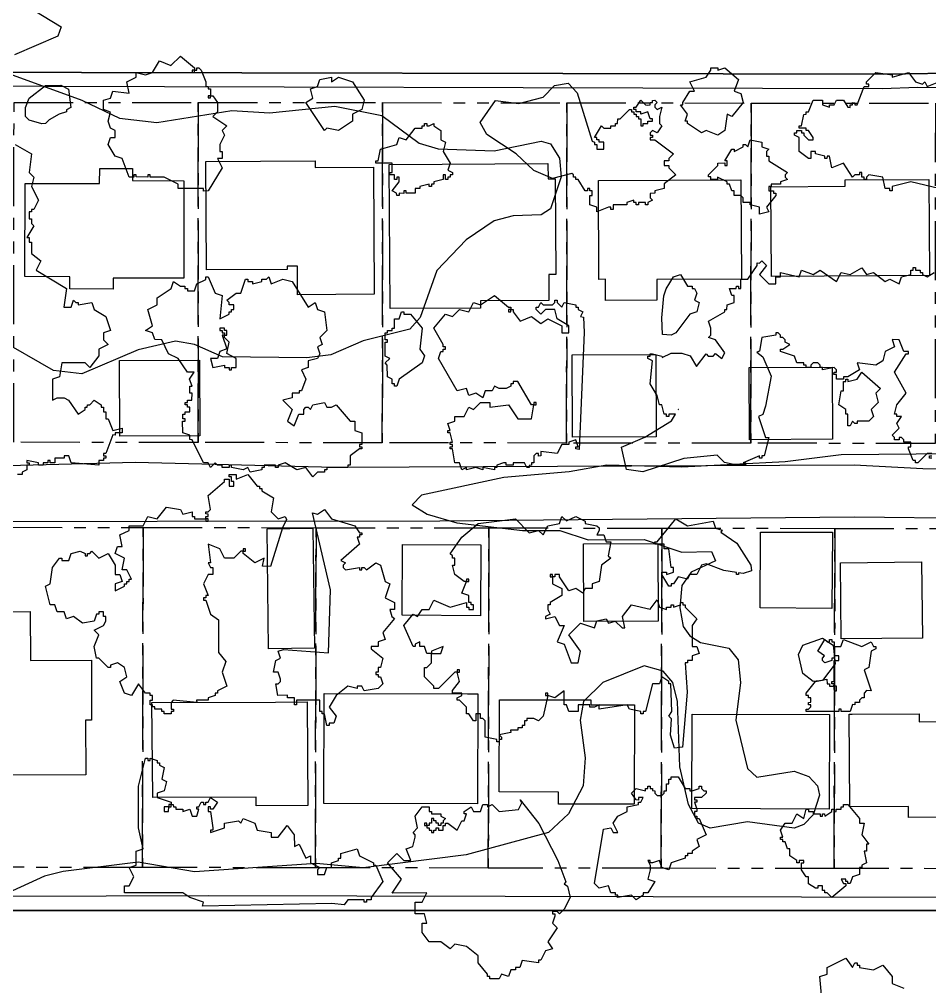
# Model space of a CAD drawing. Header units: metres. Extents: x -550 to 550, y -500 to 950.
# Drawn here: x 211.6 to 309.4, y 536.9 to 641 of the extents above; entities that cross this region are included whole.
import ezdxf

# ---------------------------------------------------------------- set-up
doc = ezdxf.new("R2010")
doc.units = ezdxf.units.M
doc.header["$LTSCALE"] = 2
doc.linetypes.add('PHANTOM', pattern=[6.35, 3.175, -0.635, 0.635, -0.635, 0.635, -0.635])
for name, color, linetype in [('SITE-BLDG-EXIST', 7, 'CONTINUOUS'), ('SITE-PROPERTY', 7, 'PHANTOM'), ('SITE-ROAD-CURB', 7, 'CONTINUOUS'), ('SITE-ROAD-GRAVEL', 32, 'CONTINUOUS'), ('SITE-ROAD-PAVED', 7, 'CONTINUOUS'), ('SITE-TREE-CANOPY', 94, 'CONTINUOUS'), ('TOPO-CONTOUR-MINOR', 9, 'CONTINUOUS')]:
    doc.layers.add(name, color=color, linetype=linetype)

msp = doc.modelspace()

# ---------------------------------------------------------------- linework, layer by layer
at = {"layer": 'SITE-BLDG-EXIST'}
for points in [[(249.74, 611.4), (241.49, 611.35), (241.48, 614.43), (240.36, 614.42), (240.36, 614.08), (231.71, 614.03), (231.64, 625.69), (243.39, 625.75), (243.39, 625.04), (249.66, 625.07)], [(268.4, 625.46), (268.41, 623.8), (269.18, 623.8), (269.24, 613.52), (268.49, 613.53), (268.51, 610.72), (261.15, 610.69), (261.15, 609.92), (251.43, 609.88), (251.35, 625.37)], [(220.22, 623.31), (220.23, 624.93), (223.74, 624.93), (223.74, 623.62), (229.28, 623.61), (229.26, 613.12), (221.66, 613.13), (221.66, 611.96), (217.02, 611.97), (217.02, 613.29), (212.17, 613.31), (212.2, 623.33)], [(273.88, 613), (273.83, 623.63), (289.14, 623.71), (289.19, 613.04), (280.11, 613), (280.12, 610.75), (274.59, 610.73), (274.58, 613.01)], [(292.42, 613.33), (292.37, 622.97), (300.36, 623.02), (300.36, 623.7), (309.34, 623.74), (309.4, 613.42)], [(271, 604.88), (279.98, 604.91), (280.02, 596.07), (271.03, 596.04)], [(222.39, 596.14), (222.35, 604.28), (230.96, 604.33), (231, 596.19)], [(290.02, 603.52), (298.95, 603.56), (298.98, 595.8), (290.06, 595.76)], [(238.22, 586.18), (243.14, 586.24), (243.3, 573.35), (238.38, 573.28)], [(291.22, 577.66), (291.26, 585.83), (298.97, 585.8), (298.92, 577.62)], [(252.74, 576.87), (252.78, 584.48), (261.19, 584.44), (261.16, 576.83)], [(272.21, 584.55), (280.21, 584.59), (280.25, 576.25), (272.25, 576.21)], [(299.84, 582.53), (308.54, 582.63), (308.64, 574.42), (299.93, 574.33)], [(205, 565.89), (204.7, 565.89), (204.65, 577.25), (212.77, 577.29), (212.8, 572), (219.34, 572.04), (219.36, 565.59), (218.72, 565.58), (218.75, 559.73), (205.03, 559.67)], [(259.76, 568.43), (260.86, 568.43), (260.82, 556.58), (244.33, 556.62), (244.37, 568.48)], [(239.13, 567.54), (242.53, 567.56), (242.59, 556.4), (237.05, 556.38), (237.05, 557.33), (225.94, 557.27), (225.82, 567.48)], [(263.2, 567.79), (273.03, 567.77), (273.03, 567.25), (277.69, 567.23), (277.66, 556.55), (269.53, 556.57), (269.53, 557.86), (263.16, 557.88)], [(283.87, 556.09), (283.9, 566.23), (298.65, 566.19), (298.62, 556.04)], [(301.11, 566.25), (308.3, 566.29), (308.31, 565.43), (315.14, 565.47), (315.19, 555.19), (307.16, 555.14), (307.15, 556.31), (300.83, 556.28), (300.78, 566.25)]]:
    msp.add_lwpolyline(points, close=True, dxfattribs=at)
at = {"layer": 'SITE-PROPERTY'}
for points in [[(230.8, 595.45), (210.99, 595.48), (211.02, 632.04), (230.82, 632.03)], [(250.6, 595.43), (230.8, 595.45), (230.82, 632.03), (250.63, 632.01)], [(270.41, 595.4), (250.6, 595.43), (250.63, 632.01), (270.43, 632)], [(290.21, 595.38), (270.41, 595.4), (270.43, 632), (290.24, 631.97)], [(310.01, 595.35), (290.21, 595.38), (290.24, 631.97), (310.04, 631.96)], [(224.82, 549.74), (206.58, 549.78), (201.41, 554.31), (197.15, 586.35), (224.9, 586.32)], [(243.41, 549.72), (224.82, 549.74), (224.9, 586.32), (243.48, 586.29)], [(261.99, 549.69), (243.41, 549.72), (243.48, 586.29), (262.06, 586.27)], [(280.57, 549.66), (261.99, 549.69), (262.06, 586.27), (280.65, 586.25)], [(299.16, 549.64), (280.57, 549.66), (280.65, 586.25), (299.24, 586.22)], [(317.74, 549.61), (299.16, 549.64), (299.24, 586.22), (317.82, 586.2)]]:
    msp.add_lwpolyline(points, close=True, dxfattribs=at)
at = {"layer": 'SITE-ROAD-CURB'}
for points in [[(321.6, 545.14), (209.88, 545.14), (206.44, 545.44), (204.78, 546.05), (203.36, 546.77), (202.13, 547.62), (200.91, 548.74), (199.83, 550.25), (199.1, 552.21), (197.86, 560.54), (189.63, 623.94), (189.56, 626.47), (190, 628.28), (190.54, 629.71), (191.54, 631.18), (192.82, 632.64), (194.21, 633.82), (196.29, 634.7), (198.56, 635.21), (201.01, 635.28), (304.48, 635.09), (313.97, 635.23)], [(315.33, 633.53), (308.17, 633.63), (304.32, 633.49), (201.44, 633.77), (197.72, 633.62), (195.68, 632.82), (193.97, 631.72), (192.41, 630.04), (191.88, 628.86), (191.27, 627.06), (191.05, 624.64), (200.22, 554.12), (200.62, 552.26), (201.4, 550.81), (201.94, 549.99), (203.12, 548.8), (206.06, 547.11), (207.76, 546.76), (209.88, 546.65), (231.94, 546.75), (343.39, 546.48)]]:
    msp.add_lwpolyline(points, dxfattribs=at)
at = {"layer": 'SITE-ROAD-GRAVEL'}
msp.add_lwpolyline([(352.8, 586.87), (301.34, 587.42), (256.79, 586.99), (196, 586.93), (195.28, 592.59), (224.03, 593.36), (245.51, 592.79), (301.32, 593.06), (308.68, 592.67), (346.7, 592.15)], dxfattribs=at)
at = {"layer": 'SITE-ROAD-PAVED'}
msp.add_lwpolyline([(313.97, 635.23), (304.48, 635.09), (201.01, 635.28), (198.56, 635.21), (196.29, 634.7), (194.21, 633.82), (192.82, 632.64), (191.54, 631.18), (190.54, 629.71), (190, 628.28), (189.56, 626.47), (189.63, 623.94), (197.86, 560.54), (199.1, 552.21), (199.83, 550.25), (200.91, 548.74), (202.13, 547.62), (203.36, 546.77), (204.78, 546.05), (206.44, 545.44), (207.6, 545.28), (209.88, 545.14), (321.6, 545.14)], dxfattribs=at)
at = {"layer": 'SITE-TREE-CANOPY'}
for points in [[(230.65, 635.51), (230.65, 635.77), (230.9, 635.76), (231.14, 635.51), (231.65, 634.26), (231.65, 633.76), (231.9, 633.76), (231.9, 633.51), (232.15, 633.51), (232.15, 632.76), (232.4, 632.76), (232.9, 632.01), (232.89, 631.01), (232.4, 630.51), (233.9, 629.51), (233.4, 629.01), (233.65, 628.51), (233.15, 627.51), (233.15, 626.76), (233.39, 626.76), (233.4, 626.01), (232.9, 626.01), (233.4, 625.01), (231.9, 622.52), (231.4, 622.5), (231.4, 622.76), (228.65, 622.76), (228.65, 623.26), (227.15, 624.01), (225.65, 624.01), (225.65, 624.26), (225.4, 624.26), (225.4, 624.01), (224.15, 624.02), (224.15, 624.26), (223.9, 624.26), (223.9, 624), (223.4, 624.01), (222.65, 626.01), (221.9, 626.27), (221.15, 627.51), (221.4, 628.26), (221.89, 628.26), (221.9, 629.01), (221.4, 629.26), (221.15, 630.02), (221.4, 631), (220.65, 631.26), (220.65, 632.26), (221.39, 632.51), (221.65, 633.26), (223.4, 633.02), (223.15, 634.26), (224.15, 634.76), (224.15, 635.26), (225.15, 635.02), (225.9, 635.26), (226.65, 636.52), (227.89, 636.01), (228.9, 637.01), (230.4, 635.77), (230.4, 635.51)], [(288.9, 634.51), (288.4, 633.26), (289.15, 633.01), (289.4, 632.01), (288.15, 630.51), (287.65, 630.77), (287.4, 629.01), (286.65, 628.51), (285.4, 629.01), (284.9, 628.76), (283.4, 629.76), (283.4, 630.01), (283.15, 630.01), (283.4, 630.76), (282.65, 631.76), (282.9, 631.76), (282.9, 632.01), (283.65, 633.26), (284.15, 633.26), (283.65, 634.26), (285.39, 634.76), (285.9, 635.51), (285.9, 635.76), (286.65, 635.76), (286.65, 635.51), (287.4, 635.76)], [(230.15, 635.51), (230.15, 635.27), (230.4, 635.26), (230.4, 635.51)], [(248.65, 632.26), (248.4, 631.26), (247.39, 630.76), (247.4, 630.02), (245.9, 629), (244.65, 629.26), (244.4, 629.01), (242.4, 632.01), (243.15, 632.51), (242.9, 633.51), (243.65, 633.76), (243.9, 634.51), (245.15, 634.76), (245.14, 634.26), (245.9, 634.76), (247.4, 634.26)], [(216.65, 631.22), (216.65, 631.01), (215.87, 630.78), (214.81, 630.18), (214.4, 629.76), (214.02, 629.72), (212.64, 630.12), (212.24, 630.52), (212.24, 631.49), (212.64, 632.48), (214.42, 633.86), (216.04, 633.9), (216.87, 633.47), (217.13, 631.49)], [(268.9, 623.85), (266.89, 624.71), (264.97, 626.51), (261.84, 628.58), (261.13, 629.88), (262.77, 632.23), (265.29, 631.91), (267.89, 632.61), (269.1, 633.84), (270.57, 634.11), (271.53, 633.08), (273.15, 627.85), (273.4, 627.76), (273.4, 627.51), (273.64, 627.51), (273.65, 627.01), (274.4, 627.01), (274.4, 627.76), (273.9, 627.76), (273.9, 628.01), (273.65, 628.01), (273.65, 628.26), (273.4, 628.26), (274.15, 629.51), (274.4, 629.26), (274.65, 629.26), (275.15, 629.26), (275.15, 629.51), (275.65, 629.51), (275.65, 629.76), (275.89, 629.76), (275.9, 630.26), (276.15, 630.26), (277.15, 631.26), (277.4, 631.26), (277.4, 631.01), (277.64, 631.01), (277.64, 630.76), (277.9, 630.76), (277.9, 630.51), (278.15, 630.51), (278.15, 630.27), (278.39, 630.27), (278.4, 629.51), (278.65, 629.51), (278.65, 629.76), (279.15, 629.76), (279.15, 630.01), (279.64, 630.01), (279.64, 630.26), (279.4, 630.26), (279.15, 631.01), (278.4, 630.77), (278.4, 631.01), (277.9, 631.01), (277.9, 631.26), (277.64, 631.26), (277.65, 631.51), (277.9, 631.51), (278.4, 632.26), (278.9, 631.76), (279.15, 631.75), (279.4, 631.77), (279.39, 632.01), (279.65, 632.01), (279.65, 632.25), (279.9, 632.27), (280.15, 632.01), (279.9, 631.76), (279.9, 631.51), (280.14, 631.26), (280.65, 631.51), (280.4, 630.51), (280.4, 629.76), (280.65, 629.51), (280.15, 628.76), (279.65, 629.01), (279.4, 628.76), (279.4, 628.51), (279.65, 628.51), (279.65, 628.26), (279.4, 628.26), (279.4, 628.01), (279.89, 628.01), (281.9, 626.51), (281.39, 626.01), (281.39, 625.76), (280.9, 625.76), (280.9, 625.26), (281.4, 625.26), (281.4, 625.01), (282.15, 624.26), (280.9, 623.27), (280.9, 622.76), (279.89, 622.51), (279.89, 622.27), (279.4, 622.25), (279.4, 621.77), (279.65, 621.51), (279.15, 621.27), (279.15, 621.01), (278.9, 621.01), (278.9, 621.27), (278.14, 621.26), (278.14, 621.01), (277.9, 621.01), (277.9, 621.26), (277.65, 621.26), (277.65, 621.51), (276.89, 621.26), (276.89, 621.01), (275.4, 621.01), (275.4, 620.51), (275.15, 620.51), (275.15, 620.76), (274.9, 620.76), (273.65, 620.26), (273.65, 620.76), (272.9, 621.01), (272.9, 622.01), (273.15, 622.01), (273.15, 622.51), (272.9, 622.51), (272.89, 622.76), (272.65, 622.76), (272.65, 622.51), (272.4, 622.51), (271.65, 623.76), (271.4, 623.76), (271.4, 624.01), (271.15, 624.01), (271.15, 624.26), (270.97, 624.38)], [(231.9, 632.76), (231.9, 632.52), (232.15, 632.52), (232.15, 632.76)], [(256.9, 629.01), (256.9, 628.01), (257.4, 627.76), (257.15, 626.75), (257.9, 625.51), (257.65, 624.76), (258.15, 624.51), (258.15, 624.26), (257.9, 624.26), (257.9, 624.01), (257.64, 624.01), (257.64, 623.76), (257.4, 623.76), (257.4, 624.26), (257.15, 624.26), (257.15, 623.76), (256.15, 623.51), (256.15, 623.26), (255.9, 623.26), (255.89, 623.01), (255.65, 623.01), (255.65, 623.26), (254.65, 623.01), (254.64, 622.76), (254.15, 622.77), (254.15, 622.26), (253.15, 622.27), (253.15, 622.51), (252.9, 622.51), (252.9, 622.25), (252.4, 622.26), (252.4, 622.01), (252.15, 622.01), (252.14, 622.26), (251.65, 622.51), (252.4, 623.51), (252.4, 624.01), (252.15, 624.01), (252.15, 623.76), (251.9, 623.76), (251.9, 624.26), (251.4, 624.26), (251.4, 624.51), (251.65, 624.51), (251.65, 625.5), (249.89, 625.51), (249.89, 625.76), (250.15, 625.76), (250.39, 627.01), (252.15, 627.51), (252.4, 628.26), (253.15, 628.01), (254.15, 629.26), (254.9, 629.26), (254.9, 629.51), (255.14, 629.5), (255.15, 629.76), (255.4, 629.76), (255.4, 629.52), (255.65, 629.52), (256.15, 629.76), (256.15, 629.51)], [(292.15, 627.01), (291.9, 626.76), (291.9, 626.25), (292.15, 626.27), (292.15, 625.76), (294.14, 624.51), (293.9, 624.26), (293.9, 624.01), (294.15, 623.76), (293.4, 623.51), (293.4, 623.26), (292.39, 623.26), (292.39, 623.01), (292.15, 623.01), (292.15, 622.51), (292.65, 622.51), (292.65, 622.26), (292.9, 622.26), (292.9, 622.02), (291.9, 620.76), (292.15, 620.26), (291.15, 620.02), (291.15, 620.76), (290.14, 621.01), (290.15, 621.26), (289.4, 621.26), (289.39, 621.76), (289.15, 622.01), (288.4, 622.01), (288.4, 622.51), (288.15, 622.51), (287.9, 623.26), (287.65, 623.26), (287.65, 623.51), (286.64, 624.01), (286.64, 623.76), (285.9, 623.76), (285.9, 624.02), (285.65, 624.02), (285.65, 624.26), (286.65, 625.26), (286.65, 625.5), (287.4, 625.52), (287.4, 625.26), (287.65, 625.26), (287.65, 625.76), (287.4, 625.76), (288.15, 627), (288.4, 627.02), (288.4, 626.76), (289.39, 627.26), (289.39, 627.51), (289.65, 627.51), (289.9, 627.26), (290.15, 628.01), (291.4, 627.76), (291.4, 627.26)], [(237.65, 612.76), (237.65, 613.01), (238.15, 613.01), (238.4, 613.26), (238.65, 612.51), (239.9, 613.01), (240.9, 612.76), (242.65, 610.01), (243.39, 610.51), (243.65, 609.76), (244.4, 609.51), (244.65, 607.52), (243.9, 606.76), (244.15, 606.01), (243.65, 605.76), (243.9, 605.01), (243.65, 604.51), (242.65, 604.26), (242.65, 603.51), (241.9, 603.26), (242.4, 602.26), (241.9, 601.01), (241.65, 601.01), (241.65, 600.76), (240.9, 600.76), (240.9, 600.26), (239.9, 600.01), (240.9, 599.01), (240.4, 597.77), (241.14, 597.26), (241.64, 598.51), (242.15, 598.51), (242.15, 599.01), (242.4, 599.26), (242.65, 599.26), (242.9, 599.01), (243.15, 599.51), (244.4, 599.76), (244.65, 599.26), (245.15, 599.26), (245.65, 599.51), (247.15, 597.76), (247.65, 597.76), (247.65, 596.76), (248.4, 596.51), (248.4, 595.26), (248.15, 595.26), (248.15, 595.01), (248.4, 595.01), (248.39, 594.76), (248.15, 594.76), (247.15, 594.01), (247.15, 593.01), (246.9, 593.01), (246.9, 592.76), (244.65, 592.77), (244.65, 592.51), (244.4, 592.51), (244.4, 592.27), (243.64, 592.25), (243.15, 591.76), (242.4, 592.76), (241.4, 592.51), (240.15, 593.26), (239.4, 593.01), (239.4, 592.76), (239.14, 592.76), (239.14, 593.01), (237.89, 593.01), (237.89, 592.76), (237.65, 592.76), (237.65, 592.51), (236.4, 592.26), (236.15, 592.77), (235.65, 592.51), (234.4, 592.76), (234.4, 593.01), (234.15, 593.01), (234.14, 592.76), (233.4, 592.76), (233.4, 593.01), (232.9, 593.01), (232.65, 593.26), (232.15, 592.76), (231.9, 593.26), (231.4, 593.26), (230.15, 595.76), (229.9, 595.77), (229.9, 596.25), (229.15, 596.51), (229.14, 597.76), (229.4, 597.76), (229.4, 598.01), (229.15, 598.01), (229.15, 598.51), (229.4, 598.51), (229.4, 598.76), (229.9, 598.76), (229.9, 599.26), (229.65, 599.26), (229.65, 599.51), (229.4, 599.51), (229.4, 599.76), (229.65, 599.76), (229.65, 600.01), (230.14, 600.01), (230.15, 600.76), (229.9, 600.76), (229.9, 601.51), (230.15, 601.5), (229.89, 602.26), (230.39, 603.01), (229.65, 603.01), (228.65, 604.51), (227.64, 605.01), (226.89, 606.51), (226.15, 606.52), (225.9, 607.26), (225.15, 607.51), (225.9, 608.01), (225.4, 609.76), (226.4, 610.26), (226.4, 611.01), (227.9, 612.01), (228.15, 612.76), (228.9, 612.26), (229.39, 612.26), (229.39, 612.01), (229.65, 612.01), (229.65, 611.76), (230.4, 611.76), (230.65, 612.51), (231.65, 613), (231.65, 613.26), (231.9, 613.26), (232.65, 611.51), (233.4, 611.26), (233.15, 608.76), (234.14, 609.26), (234.15, 609.51), (234.4, 609.51), (234.4, 609.76), (234.65, 609.76), (234.64, 610.26), (234.15, 610.27), (234.15, 610.51), (233.9, 610.75), (234.9, 611.51), (235.4, 611.51), (235.9, 613.01), (236.15, 613.01), (236.15, 612.77), (236.65, 612.76), (236.65, 612.51)], [(280.66, 608.85), (280.87, 611.23), (281.12, 611.97), (281.88, 613.29), (282.65, 613.51), (283.4, 612.26), (283.9, 612.26), (283.9, 612.02), (284.15, 612.02), (284.4, 611.51), (284.15, 610.76), (284.65, 610.51), (284.4, 609.51), (283.65, 609.26), (282.15, 607.26), (281.64, 607.01), (280.73, 607.09)], [(264.65, 609.76), (264.65, 609.51), (265.4, 608.51), (266.65, 609.01), (267.64, 608.26), (268.4, 608.76), (269.9, 608.01), (269.9, 607.26), (270.65, 607.26), (270.65, 608.01), (269.4, 608.76), (269.15, 609.76), (268.15, 609.75), (267.65, 609.25), (267.15, 609.76), (267.15, 610.01), (267.39, 610.01), (267.65, 610.51), (267.9, 610.26), (268.9, 610.27), (269.15, 610.51), (269.15, 610.75), (269.4, 610.77), (269.4, 610.51), (269.9, 610.01), (270.15, 610.51), (271.4, 610.26), (271.4, 610.01), (271.65, 610.01), (271.65, 609.76), (272.15, 609.51), (271.9, 609), (272.24, 608.94), (272.31, 607.28), (271.77, 594.69), (271.4, 594.76), (271.4, 595.01), (271.64, 595.01), (271.4, 595.76), (270.65, 595.51), (270.65, 595.26), (269.9, 595.26), (269.4, 594.26), (267.65, 594.5), (267.65, 594.02), (267.4, 594), (267.4, 594.26), (267.15, 594.26), (266.9, 594.01), (266.9, 593.26), (266.65, 593.26), (266.65, 593.02), (266.4, 593), (266.4, 592.76), (266.15, 592.76), (265.9, 593.26), (264.65, 593.26), (264.65, 593.01), (263.9, 593.01), (263.9, 593.26), (263.64, 593.26), (262.9, 593.01), (262.9, 592.76), (262.65, 592.76), (262.65, 592.51), (261.4, 592.76), (261.4, 592.51), (260.65, 592.76), (259.65, 592.51), (259.65, 592.76), (259.15, 592.51), (258.9, 593.26), (258.4, 593.26), (258.15, 594.76), (257.9, 594.76), (257.9, 595.01), (258.15, 595.01), (258.15, 595.26), (257.9, 595.26), (257.9, 595.51), (258.15, 595.51), (257.9, 596.51), (257.64, 596.51), (257.65, 596.76), (257.9, 596.76), (257.65, 597.51), (258.4, 597.76), (258.4, 598.27), (259.4, 598.26), (259.9, 599.26), (260.4, 599.01), (261.15, 599.76), (262.15, 599.76), (262.15, 599.26), (264.15, 599.51), (265.15, 598.01), (266.65, 598.01), (266.9, 599.51), (266.65, 599.51), (265.15, 602.01), (264.65, 602.01), (264.65, 601.76), (264.4, 601.76), (264.4, 601.51), (263.9, 601.26), (263.15, 601.26), (262.65, 601.51), (262.4, 601.01), (261.65, 601.01), (261.4, 600.26), (260.65, 600.77), (259.9, 600.51), (259.65, 601.26), (258.65, 601.01), (256.65, 604.51), (256.9, 605.26), (257.15, 605.26), (257.15, 605.51), (257.4, 605.51), (257.4, 605.76), (257.15, 605.76), (257.14, 606.01), (256.15, 607.76), (257.4, 609.26), (258.15, 609.01), (258.9, 609.76), (259.89, 609.51), (260.4, 610.51), (261.15, 610.26), (262.65, 611.26), (264.15, 610.02), (264.4, 610.02), (264.4, 609.76)], [(264.15, 609.76), (264.15, 609.52), (264.4, 609.51), (264.4, 609.76)], [(252.9, 609.26), (253.64, 609.26), (254.9, 607.76), (254.65, 605.51), (255.15, 604.77), (254.89, 604.01), (252.4, 602.26), (252.15, 601.51), (251.9, 601.51), (251.9, 601.76), (251.65, 601.76), (251.65, 602.26), (251.15, 602.51), (251.14, 603.76), (250.9, 604.01), (251.4, 604.51), (250.9, 604.76), (250.9, 606.26), (251.15, 606.26), (251.15, 606.51), (250.9, 606.51), (250.9, 607.26), (251.15, 607.26), (251.15, 607.51), (251.65, 607.51), (251.65, 607.76), (251.9, 607.76), (251.9, 608.76), (252.4, 608.76), (252.65, 609.51), (252.9, 609.51)], [(233.9, 607.01), (233.9, 607.51), (233.65, 607.51), (233.64, 607.76), (233.15, 607.76), (233.15, 607.51), (233.4, 607.51), (233.4, 607.26), (233.65, 607.26), (233.65, 607.01)], [(233.4, 607.01), (233.89, 605.52), (233.15, 605.26), (232.9, 604.5), (232.14, 604.51), (232.4, 603.52), (233.65, 603.76), (233.65, 603.51), (234.14, 603.51), (234.14, 603.26), (234.4, 603.26), (234.4, 603.51), (234.9, 603.51), (234.9, 604.51), (233.9, 605.02), (234.15, 606.26), (233.65, 606.76), (233.65, 607.01)], [(304.15, 601.26), (303.65, 600.76), (303.89, 599.77), (303.15, 599.01), (303.39, 598.26), (302.9, 597.76), (301.65, 597.77), (301.65, 597.51), (301.4, 597.51), (301.15, 597.76), (300.9, 597.25), (300.65, 597.26), (300.65, 598.51), (300.4, 598.51), (300.4, 599.01), (299.65, 599.51), (299.9, 601), (300.15, 601.02), (300.15, 602.01), (300.4, 602.01), (300.4, 602.26), (300.65, 602.26), (300.65, 602.01), (301.65, 602.26), (302.15, 603.02)], [(267.15, 599.51), (267.15, 599.76), (266.9, 599.76), (266.9, 599.51)], [(282.4, 599.01), (282.4, 598.97), (282.43, 599.01)], [(231.65, 587.51), (231.9, 587.51), (231.9, 587.76), (231.65, 587.77), (231.65, 588.01), (231.9, 588.01), (232.15, 588.27), (231.9, 589.76), (233.64, 591.26), (233.64, 591.51), (234.15, 591.51), (234.15, 590.77), (234.65, 590.76), (234.65, 591.27), (234.4, 591.27), (234.4, 591.76), (234.15, 591.76), (234.15, 592.01), (234.9, 592.01), (234.89, 591.51), (236.15, 592.01), (237.15, 590.76), (237.4, 590.76), (237.4, 590.51), (237.65, 590.51), (237.65, 590.26), (238.89, 589.51), (238.65, 588.01), (239.4, 587.25), (240.15, 587.51), (240.32, 587.18), (239.86, 586.29), (238.58, 582.11), (237.72, 582.14), (237.9, 583.01), (236.9, 582.51), (235.65, 583.51), (235.65, 583.76), (235.4, 583.76), (234.65, 583.01), (233.65, 583.01), (233.15, 584.01), (231.89, 584.51), (232.14, 582.51), (231.9, 582.51), (232.15, 582.01), (232.4, 582.01), (232.4, 581.26), (231.9, 581.26), (231.4, 580.26), (231.89, 579.01), (231.65, 579.01), (231.65, 578.75), (231.4, 578.76), (231.4, 578.51), (231.65, 578.51), (232.14, 577.01), (232.99, 576.38), (233, 572.86), (233.8, 571.9), (233.4, 570.75), (233.9, 569.26), (232.9, 568.76), (232.9, 568.51), (232.65, 568.51), (232.65, 568.26), (231.89, 568.01), (231.89, 567.76), (230.64, 567.75), (230.65, 567.51), (228.14, 567.76), (227.9, 567.51), (227.9, 566.76), (228.15, 566.76), (228.15, 566.51), (227.9, 566.51), (227.9, 566.26), (227.15, 566.26), (227.15, 566.51), (226.9, 566.51), (226.9, 566.76), (226.15, 566.76), (226.15, 567.02), (225.9, 567.02), (225.9, 567.26), (225.65, 567.26), (225.64, 567.76), (225.9, 567.76), (225.9, 568.26), (225.65, 568.26), (225.65, 568.51), (225.15, 568.51), (224.4, 569.51), (223.65, 568.26), (222.9, 568.51), (222.4, 569.76), (223.15, 570.26), (222.9, 571.26), (222.15, 571.76), (221.39, 571.52), (221.4, 571.26), (221.15, 571.26), (220.15, 572.26), (219.9, 572.26), (219.65, 573.51), (220.15, 574.77), (219.65, 575.26), (220.65, 575.77), (220.89, 576.25), (220.9, 576.76), (220.65, 576.76), (220.65, 577.26), (220.14, 577.26), (220.14, 577.01), (219.9, 577.01), (219.64, 576.26), (218.39, 576.01), (217.4, 576.76), (216.65, 576.5), (216.4, 577.26), (215.65, 577.26), (215.4, 578.01), (214.9, 578.01), (214.4, 580.01), (214.9, 580.26), (215.15, 582.01), (215.9, 583.01), (216.15, 583.01), (216.15, 582.76), (216.9, 582.76), (217.15, 583.51), (218.14, 583.76), (218.65, 583.51), (218.65, 583.27), (218.9, 583.27), (218.9, 583.51), (219.15, 583.51), (219.39, 583.77), (220.15, 583.01), (221.15, 583.51), (221.9, 582.26), (221.9, 581.26), (222.4, 581.26), (222.65, 580.51), (221.9, 580.26), (221.9, 579.51), (222.9, 580.01), (222.9, 580.26), (223.15, 580.26), (223.15, 580.51), (223.4, 580.51), (223.4, 580.76), (223.65, 580.76), (223.15, 581.76), (222.65, 581.76), (222.9, 583.02), (221.9, 583.51), (222.15, 584.26), (222.65, 584.26), (222.4, 585.51), (223.4, 586.01), (223.4, 586.51), (224.9, 586.51), (225.4, 587.51), (226.4, 587.26), (227.4, 588.5), (228.9, 588.26), (229.15, 587.76), (230.15, 588.01), (230.15, 587.51), (230.4, 587.51), (230.4, 587.26), (231.65, 587.26)], [(244.81, 572.85), (245.03, 579.63), (243.09, 587.9), (243.65, 587.76), (244.4, 588.26), (245.15, 587.26), (247.65, 586.51), (248.14, 585.76), (248.4, 585.76), (248.4, 585.51), (248.14, 585.51), (248.15, 585.26), (247.9, 585.26), (248.15, 584.51), (246.15, 582.76), (246.64, 582.51), (246.4, 582.26), (246.4, 582.01), (246.65, 581.76), (248.15, 582.02), (248.15, 581.76), (248.4, 581.76), (248.4, 582.02), (248.65, 582.01), (248.9, 581.76), (249.9, 582.51), (250.39, 582.26), (250.9, 580.51), (251.4, 580.26), (250.9, 578.76), (251.9, 578.26), (251.9, 577.51), (251.4, 577.51), (251.64, 576.76), (251.9, 576.52), (250.64, 575.02), (250.9, 574.26), (250.15, 574.02), (250.14, 573.51), (249.4, 573.52), (249.4, 573.26), (250.65, 572.26), (250.39, 571.26), (250.15, 571.26), (250.15, 570.76), (249.9, 570.76), (249.89, 570.51), (250.15, 570.51), (250.15, 570.26), (250.4, 570.25), (250.64, 569.51), (250.15, 569.01), (248.65, 568.76), (248.4, 569.26), (247.9, 569.26), (247.9, 569.01), (246.89, 569.26), (245.65, 568.26), (244.9, 567.01), (245.65, 566.01), (245.4, 565.26), (244.9, 565.26), (244.9, 565.01), (244.65, 565.01), (244.4, 566.26), (244.15, 566.26), (244.15, 566.51), (243.9, 566.51), (243.89, 567.76), (241.39, 567.76), (241.39, 567.26), (241.15, 567.26), (241.15, 568.01), (240.4, 568.01), (240.4, 568.27), (239.39, 568.26), (239.15, 569.51), (239.4, 569.51), (239.65, 569.76), (239.65, 570.01), (239.4, 570.76), (238.9, 570.76), (239.15, 572.02), (239.65, 572.26), (239.4, 573.01), (239.98, 573.2)], [(231.64, 587.01), (231.9, 587.01), (231.9, 587.26), (231.65, 587.26)], [(255.4, 572.76), (255.15, 573.51), (254.65, 573.51), (254.65, 574.01), (254.15, 573.77), (254.15, 573.51), (253.9, 573.51), (252.9, 575.76), (253.9, 577.01), (254.4, 576.76), (254.9, 577.51), (255.65, 577.51), (256.15, 578.51), (257.89, 577.76), (259.65, 578.26), (259.65, 577.76), (259.9, 577.76), (259.9, 577.51), (260.39, 577.51), (260.39, 578.01), (260.15, 578.01), (260.15, 578.26), (259.9, 578.26), (259.9, 579.01), (259.15, 579.27), (259.65, 580.51), (259.4, 580.51), (258.4, 581.26), (258.15, 582.26), (258.4, 582.26), (258.4, 583.01), (258.15, 583.02), (258.15, 583.26), (257.9, 583.5), (259.15, 585.26), (260.9, 586.76), (264.9, 587.26), (266.39, 585.76), (267.4, 586.01), (267.9, 585.51), (268.4, 586.51), (269.65, 586.76), (269.9, 587.51), (270.4, 587.02), (271.4, 587.51), (272.4, 587.01), (272.4, 586.76), (273.65, 586.51), (273.89, 586.27), (273.9, 586.01), (273.65, 585.51), (274.4, 585.51), (274.65, 584.76), (275.15, 584.76), (274.89, 583.26), (275.15, 583.02), (274.15, 582.26), (273.89, 580.51), (273.15, 580.26), (273.15, 579.76), (272.4, 579.76), (272.14, 579.26), (271.4, 579.76), (270.65, 579.51), (269.65, 581.01), (269.65, 581.27), (269.15, 581.25), (269.15, 581.01), (268.9, 581.01), (268.89, 580.26), (269.9, 579.76), (269.9, 579.01), (268.65, 578.26), (268.65, 578.01), (268.4, 578.01), (268.4, 577.51), (268.64, 577.01), (268.15, 576.76), (268.15, 576.51), (269.15, 576.76), (269.65, 575.76), (270.15, 575.76), (269.4, 574.01), (270.15, 573.76), (270.9, 571.76), (271.65, 571.76), (271.9, 573.01), (270.65, 574.76), (271.89, 576.01), (273.4, 575.51), (273.65, 576.27), (274.65, 576.51), (274.9, 576.01), (275.64, 576.26), (276.39, 575.51), (276.65, 575.51), (276.4, 576.76), (277.4, 578.01), (279.4, 577.52), (280.15, 578.52), (280.4, 577.76), (281.15, 577.51), (281.14, 577.76), (281.65, 577.76), (281.65, 578.01), (281.9, 578.01), (281.9, 577.76), (282.65, 578.01), (282.65, 578.26), (282.9, 578.26), (282.9, 578.01), (283.15, 578.01), (283.15, 577.76), (284.4, 576.51), (283.89, 575.76), (283.9, 573.51), (284.4, 573.52), (284.65, 572.76), (283.9, 572.52), (283.9, 572.01), (283.4, 572.02), (283.4, 571.76), (283.15, 571.76), (283.36, 568.59), (282.87, 562.68), (282, 562.58), (281.56, 563.98), (281.68, 565.73), (281.4, 566.01), (281.71, 566.51), (281.6, 569.51), (281.4, 569.51), (281.4, 569.76), (280.65, 570.26), (280.4, 569.5), (279.65, 569.51), (278.9, 566.51), (278.64, 566.51), (278.65, 566.26), (278.4, 566.26), (278.4, 566.52), (277.15, 566.76), (276.9, 567.26), (273.9, 566.77), (273.9, 567.26), (273.4, 567.01), (272.9, 567.01), (272.89, 567.26), (271.64, 567.26), (271.65, 566.51), (270.65, 566.51), (270.39, 567.26), (270.15, 567.26), (270.15, 568.76), (269.15, 568.01), (268.39, 568.26), (267.9, 566.01), (267.4, 565.51), (266.9, 565.76), (266.14, 565.76), (266.15, 565.51), (265.9, 565.51), (265.9, 565.01), (265.65, 565.01), (265.64, 564.76), (265.15, 564.76), (265.15, 564.51), (264.39, 564.51), (264.4, 564.26), (263.15, 564.01), (263.4, 563.76), (263.4, 563.51), (263.15, 563.51), (263.15, 563.26), (262.9, 563.26), (262.9, 563.51), (261.65, 563.76), (261.65, 565.51), (261.4, 565.76), (261.14, 565.76), (261.15, 566.26), (260.65, 566.26), (260.65, 565.51), (260.4, 565.51), (259.9, 566.26), (259.65, 566.26), (259.65, 567.01), (258.9, 567.76), (258.65, 567.76), (258.65, 568.01), (259.15, 568.26), (259.15, 568.51), (258.15, 568.51), (258.15, 568.77), (258.9, 569.77), (258.64, 570.76), (258.4, 570.76), (256.65, 569.01), (256.15, 569.01), (256.15, 569.26), (255.15, 570.26), (255.15, 571.26), (255.4, 571.26), (255.9, 571.76), (255.89, 572.76)], [(288.9, 581.26), (288.65, 581.26), (288.65, 581.49), (287.31, 581.68), (285.39, 582.42), (284.9, 582.26), (284.4, 581.26), (283.65, 581.26), (283.4, 580.76), (282.4, 581.02), (281.9, 580.26), (281.65, 580.26), (281.65, 580.02), (281.4, 580.02), (280.65, 581.26), (280.65, 581.51), (281.15, 581.51), (281.15, 581.26), (281.9, 581.51), (281.9, 582.01), (281.65, 582.01), (281.4, 584.01), (280.9, 584.01), (280.9, 584.51), (279.9, 584.51), (279.9, 584.76), (280.15, 584.76), (282.15, 587.26), (283.4, 586.51), (286.15, 587.01), (286.4, 586.26), (287.14, 586.02), (286.99, 585.8), (288.72, 584.63), (290.19, 582.27), (290.27, 581.67), (289.38, 581.37), (288.9, 581.45)], [(235.9, 583.76), (235.9, 584.01), (235.65, 584.01), (235.65, 583.76)], [(259.9, 580.51), (259.9, 580.75), (259.65, 580.76), (259.65, 580.51)], [(268.9, 581.26), (268.65, 581.26), (268.65, 581.01), (268.9, 581.01)], [(256.9, 572.76), (257.15, 573.51), (255.89, 573.01), (255.89, 572.76)], [(299.15, 569.51), (298.9, 569.52), (298.9, 569.76), (299.15, 569.76), (299.15, 572.01), (299.65, 572.01), (299.65, 572.51), (299.15, 572.51), (299.15, 572.26), (298.9, 572.26), (298.9, 572.01), (298.15, 571.76), (297.9, 572.01), (297.9, 572.26), (298.14, 572.51), (297.4, 573.01), (298.15, 574.27), (298.4, 574.01), (298.65, 574.01), (298.65, 574.27), (298.9, 574.26), (298.9, 574.01), (299.15, 574.01), (299.15, 573.51), (299.89, 573.51), (300.15, 574.26), (302.15, 573.52), (303.15, 574.01), (303.4, 573.51), (303.65, 573.51), (303.65, 573.26), (303.15, 573.01), (302.9, 571.26), (302.4, 571.01), (303.15, 568.76), (302.65, 568.77), (302.4, 568.51), (302.39, 568.01), (302.15, 568.01), (301.9, 567.76), (301.9, 567.51), (301.4, 567.51), (301.4, 567.26), (301.15, 567.27), (300.9, 566.51), (299.9, 566.51), (299.9, 566.76), (299.65, 566.76), (299.65, 566.51), (296.15, 566.52), (296.15, 566.76), (296.4, 566.76), (296.65, 567.02), (296.65, 567.26), (296.4, 567.26), (296.4, 567.5), (296.65, 567.52), (296.65, 568.01), (296.4, 568.01), (296.4, 568.26), (296.15, 568.26), (296.15, 568.51), (297.15, 569.76), (298.39, 570.01), (298.4, 569.52), (298.65, 569.52), (298.65, 569.26), (299.14, 569.26)], [(258.9, 570.76), (258.9, 571.01), (258.64, 571.01), (258.64, 570.76)], [(299.14, 569.01), (299.15, 568.76), (299.4, 568.76), (299.4, 569.26), (299.14, 569.26)], [(268.4, 568.51), (268.15, 568.51), (268.15, 568.26), (268.39, 568.26)], [(228.14, 556.51), (228.15, 556.26), (228.4, 556.26), (228.4, 556.01), (229.15, 556.01), (229.15, 555.77), (229.9, 556.01), (230.15, 555.26), (230.65, 555.26), (230.9, 556.01), (230.65, 556.01), (230.65, 556.26), (230.9, 556.26), (231.15, 556.76), (231.4, 556.76), (231.4, 556.51), (231.65, 556.51), (231.65, 556.76), (231.89, 556.76), (232.15, 557.26), (232.9, 556.76), (232.4, 556.01), (232.15, 556.01), (232.15, 556.26), (231.9, 556.26), (231.9, 555.76), (232.15, 555.76), (232.4, 554.01), (232.4, 553.76), (232.15, 553.76), (232.15, 553.51), (233.65, 554.01), (233.65, 554.51), (235.15, 554.76), (235.4, 554.51), (235.65, 555.01), (236.9, 554.51), (237.15, 553.76), (238.65, 553.51), (238.64, 553.01), (239.4, 553), (240.39, 554.26), (241.14, 553.26), (241.15, 552.01), (241.65, 552.26), (242.4, 550.77), (242.9, 551.01), (242.9, 550.26), (243.9, 549.76), (243.65, 549.51), (243.65, 549.01), (244.4, 549.01), (244.64, 549.76), (245.15, 549.76), (245.15, 550.26), (245.9, 550.5), (245.9, 550.76), (246.15, 550.76), (246.15, 551.26), (247.9, 551.76), (248.15, 551.01), (249.64, 550.26), (249.65, 550.01), (249.9, 550.01), (250.65, 548.26), (249.4, 546.51), (249.4, 546.26), (248.9, 546.26), (248.89, 546.01), (248.65, 546.01), (248.65, 546.26), (246.9, 546.27), (246.5, 545.73), (245.19, 545.87), (231.26, 545.58), (231.4, 546.01), (229.9, 546.51), (229.15, 547.01), (222.9, 547.01), (222.89, 547.76), (223.4, 547.76), (223.9, 548.76), (223.4, 549.75), (224.15, 550.01), (224.15, 551.51), (224.9, 551.76), (224.4, 554.01), (224.4, 558.51), (225.15, 561.51), (225.4, 561.51), (225.4, 561.27), (225.65, 561.27), (225.65, 561.51), (226.39, 561.26), (226.39, 561.01), (226.65, 561.01), (226.65, 560.76), (227.15, 560.51), (226.9, 559.26), (227.4, 559), (227.15, 558.01), (226.4, 557.76), (226.4, 557.26), (227.9, 556.76), (227.9, 556.51)], [(274.38, 553.86), (275.15, 554.01), (275.4, 553.52), (275.9, 553.51), (275.4, 554.51), (275.9, 555.26), (276.9, 555.76), (276.9, 556.26), (278.15, 556.52), (278.15, 556.76), (278.4, 556.76), (278.65, 557.26), (278.15, 557.26), (278.15, 557), (277.9, 557.01), (277.4, 557.76), (277.9, 558.26), (278.9, 558), (278.9, 558.26), (279.15, 558.26), (279.15, 558.51), (279.4, 558.5), (279.4, 558.26), (279.65, 558.26), (279.64, 558.02), (279.9, 558.01), (279.9, 557.76), (280.15, 557.51), (280.65, 557.51), (280.89, 557.76), (280.89, 558.01), (281.15, 558.01), (281.15, 558.76), (281.39, 558.76), (281.39, 559.26), (281.65, 559.26), (281.65, 559.51), (282.4, 559.51), (283.15, 558.26), (283.65, 558.25), (283.65, 558.01), (283.9, 558.01), (284.64, 558.26), (284.65, 558.51), (284.9, 558.51), (284.9, 558.26), (285.15, 558.01), (285.4, 558.01), (285.4, 557.76), (284.9, 557.26), (284.14, 557.26), (284.14, 557.01), (284.4, 557.01), (284.4, 556.76), (284.14, 556.76), (284.4, 556.01), (284.4, 555.76), (284.15, 555.76), (284.15, 555.26), (284.4, 555.26), (284.39, 555.01), (284.65, 555.01), (285.4, 553.26), (284.4, 552.76), (284.65, 552.01), (283.9, 551.51), (283.9, 551.26), (283.4, 551.26), (283.4, 551.01), (283.15, 551.01), (283.15, 550.76), (281.65, 550.26), (281.4, 549.51), (280.65, 549.76), (280.4, 550.51), (279.65, 550.26), (279.4, 550.26), (279.4, 550.51), (279.15, 550.51), (279.4, 550.01), (279.4, 549.51), (279.15, 548.51), (279.9, 548.26), (279.15, 547.01), (278.65, 547.02), (278.65, 546.76), (277.9, 546.26), (277.4, 546.76), (275.89, 546.51), (275.9, 546.76), (275.65, 546.76), (275.65, 547.01), (275.15, 547.01), (274.9, 547.77), (273.89, 547.51), (273.39, 548.01)], [(255.4, 554.01), (255.65, 554.01), (255.65, 553.76), (255.9, 553.76), (255.9, 553.51), (256.15, 553.51), (256.15, 553.76), (256.4, 553.76), (256.4, 554.01), (256.65, 554.01), (256.65, 553.76), (257.15, 553.76), (257.15, 554.26), (257.39, 554.26), (257.4, 554.51), (257.65, 554.51), (258.65, 553.76), (259.15, 554.76), (259.4, 554.76), (259.65, 555.52), (259.4, 555.52), (259.4, 555.76), (260.15, 556.26), (260.39, 555.76), (261.15, 555.76), (261.4, 556.51), (261.9, 556.51), (261.9, 556.26), (262.4, 556.51), (263.15, 555.76), (265.25, 556), (265.59, 556.72), (265.42, 557.03), (267.44, 554.49), (269.47, 550.51), (270.34, 548.2), (270.15, 548), (270.52, 547.73), (270.78, 546.52), (270.15, 545.26), (269.65, 544.76), (269.4, 545.01), (268.9, 545.01), (268.9, 544.76), (269.14, 544.76), (269.15, 544.51), (268.9, 543.76), (269.4, 543.26), (268.4, 541.76), (268.9, 541.01), (268.15, 540.77), (267.65, 539.77), (267.4, 539.77), (267.4, 539.51), (265.65, 539.76), (265.39, 539.01), (264.9, 539.01), (264.9, 538.76), (264.4, 538.76), (264.15, 538.01), (263.4, 538.26), (263.15, 537.76), (262.15, 537.76), (262.15, 538.01), (261.9, 538.01), (261.9, 538.26), (260.9, 539.51), (260.89, 540.26), (259.65, 541.25), (258.4, 541.51), (257.9, 541.01), (256.89, 541.76), (255.64, 541.76), (254.89, 542.76), (254.9, 543.76), (255.4, 543.76), (255.15, 544.76), (254.15, 544.77), (254.15, 546.01), (254.9, 546.01), (255.4, 547.01), (251.65, 547), (252.65, 548.51), (251.15, 550.26), (252.15, 551.26), (252.9, 550.51), (253.65, 550.51), (253.15, 551.76), (253.89, 552.01), (254.15, 553.01), (254.15, 553.26), (253.9, 553.51), (254.4, 554.01), (254.14, 555.26), (254.9, 556.26), (255.65, 556.27), (255.65, 555.77), (255.9, 555.76), (255.9, 555.51), (256.9, 555.51), (256.9, 555.26), (257.4, 555.01), (257.15, 554.76), (257.15, 554.51), (256.9, 554.51), (256.9, 554.26), (256.65, 554.26), (256.65, 554.51), (256.4, 554.51), (256.4, 554.76), (256.15, 554.76), (256.15, 555.01), (255.9, 555.01), (255.9, 554.51), (255.65, 554.51), (255.65, 554.26), (255.4, 554.26)], [(227.15, 556.26), (227.15, 555.76), (227.64, 555.76), (227.65, 556.26)], [(227.9, 556.26), (227.9, 556.51), (227.65, 556.51), (227.65, 556.26)], [(301.9, 555.01), (301.9, 554.51), (302.4, 554.5), (302.15, 553.26), (302.9, 552.26), (302.65, 552.26), (302.65, 551.51), (302.39, 551.51), (302.65, 550.26), (302.15, 550.01), (302.15, 549.76), (301.9, 549.76), (301.9, 549.01), (301.15, 548.76), (300.89, 548.01), (300.65, 548.01), (300.65, 548.26), (300.4, 548.26), (300.4, 548.51), (299.9, 548.51), (300.15, 548.01), (300.4, 548.01), (300.4, 547.76), (298.9, 546.51), (298.4, 547.01), (298.15, 547.01), (298.15, 547.26), (297.9, 547.26), (297.9, 547.76), (297.4, 547.76), (297.4, 547.51), (297.14, 547.51), (296.4, 548), (296.39, 548.76), (296.15, 548.76), (295.65, 549.51), (295.65, 550.26), (295.9, 550.26), (295.9, 550.51), (295.4, 550.51), (295.4, 550.26), (295.15, 550.26), (295.15, 550.51), (294.4, 551.01), (294.4, 551.76), (294.14, 551.76), (293.9, 552.51), (293.65, 552.51), (293.65, 552.76), (293.4, 552.76), (293.39, 553.01), (293.65, 553.01), (293.4, 553.76), (293.89, 554.52), (294.65, 554.51), (295.15, 555.52), (295.9, 555.01), (296.15, 556.01), (296.4, 556.01), (296.4, 555.76), (296.89, 555.76), (296.89, 555.51), (297.65, 555.51), (297.65, 555.26), (297.9, 555.26), (297.9, 555.51), (298.14, 555.51), (298.15, 555.26), (298.9, 555.76), (298.9, 556.01), (299.15, 556.01), (299.15, 555.75), (299.39, 555.77), (299.39, 556.01), (299.9, 556.01), (299.9, 556.27), (300.15, 556.27), (300.15, 556.51), (300.65, 556.51)], [(255.4, 554.51), (255.15, 554.51), (255.15, 554.26), (255.4, 554.26)]]:
    msp.add_lwpolyline(points, close=True, dxfattribs=at)
for points in [[(310.4, 622.76), (307.4, 623.51), (305.4, 623.01), (305.4, 622.51), (305.15, 622.51), (305.15, 622.76), (304.65, 622.76), (304.4, 624.01), (302.9, 624.26), (302.65, 624.01), (302.65, 623.76), (302.39, 623.76), (302.39, 624.01), (302.15, 624.01), (302.15, 624.51), (301.9, 624.51), (301.9, 624.26), (301.4, 624.26), (301.14, 624.01), (300.15, 625.51), (298.9, 625.01), (298.65, 626.26), (298.4, 626.26), (298.39, 626.01), (298.15, 626.01), (298.15, 626.26), (297.15, 626.52), (297.15, 626.76), (296.65, 626.76), (296.65, 626.02), (296.4, 626.02), (295.4, 626.76), (295.4, 628.26), (294.9, 628.51), (294.89, 628.76), (295.15, 628.76), (295.15, 629.01), (295.65, 629.01), (295.65, 628.76), (295.9, 628.76), (295.9, 628.51), (296.4, 628.01), (296.89, 628.01), (296.89, 628.26), (296.4, 629.01), (296.14, 629.01), (296.14, 629.26), (295.4, 629.26), (295.4, 629.51), (295.65, 629.51), (295.9, 630.75), (296.15, 630.77), (296.15, 631.01), (296.4, 631.01), (296.9, 632.26), (297.9, 632.27), (297.9, 631.76), (298.65, 631.51), (298.65, 631.76), (299.15, 631.76), (299.4, 632.26), (300.15, 632.26), (300.65, 631.51), (300.89, 631.5), (300.89, 631.76), (301.15, 631.76), (301.15, 632.01), (301.4, 632), (301.4, 631.76), (301.65, 631.76), (302.4, 633.76), (302.9, 633.76), (302.9, 634.01), (302.65, 634.01), (302.65, 634.26), (303.64, 635.26), (305.4, 635.01), (305.4, 634.76), (307.15, 635.26), (307.9, 634.25), (308.65, 634.01), (308.9, 634.26), (309.15, 633.76), (310.4, 634.26)], [(211.15, 627.51), (212.9, 626.51), (212.65, 624.51), (213.15, 624.01), (212.9, 623.01), (213.65, 621.52), (213.15, 620.51), (212.9, 620.51), (212.9, 620.26), (212.65, 620.26), (212.65, 619.51), (212.9, 619.51), (212.9, 619.01), (213.15, 618.76), (212.39, 617.51), (212.65, 617.51), (212.65, 617.01), (212.9, 617.01), (212.9, 615.77), (213.89, 615.01), (213.39, 614.01), (216.65, 612.01), (216.39, 610.01), (217.15, 610.01), (217.4, 610.76), (217.65, 610.51), (217.9, 610.51), (217.9, 610.26), (219.4, 610.51), (219.65, 609.76), (220.89, 609.01), (221.4, 607.51), (220.65, 607.26), (220.65, 606.51), (221.15, 606.01), (220.15, 605.51), (220.14, 604.77), (219.15, 603.51), (218.65, 604.01), (216.15, 604.01), (215.9, 602.51), (215.15, 602.26), (215.15, 600.01), (215.64, 600.26), (216.4, 600.27), (216.89, 600.01), (217.9, 598.51), (218.65, 599.01), (218.65, 599.26), (218.89, 599.26), (218.9, 599.51), (219.15, 599.51), (219.65, 600.01), (220.4, 599.51), (220.4, 599.26), (220.65, 599.26), (220.65, 598.76), (220.9, 598.76), (220.89, 598.01), (221.15, 598.01), (221.65, 596.75), (222.65, 597.01), (222.65, 596.51), (221.9, 596.51), (221.9, 596.26), (221.65, 596.27), (220.9, 594.26), (220.65, 594.26), (220.65, 594.01), (220.9, 594.01), (220.9, 593.76), (220.65, 593.76), (220.65, 593.51), (220.14, 593.51), (220.15, 593.01), (217.15, 593.26), (216.9, 594.01), (216.4, 594.01), (216.4, 593.76), (215.4, 593.76), (215.4, 593.26), (214.9, 593.26), (214.9, 593.52), (214.65, 593.52), (214.65, 593.26), (214.15, 593.26), (214.15, 593.02), (213.65, 593.01), (213.65, 593.26), (212.4, 593.51), (212.4, 593.26), (212.64, 593.26), (212.64, 593.01), (212.4, 593.01), (212.4, 592.51), (211.9, 592.26), (211.9, 592.01), (211.4, 592.01)], [(309.65, 594.26), (309.15, 594.26), (308.15, 593.26), (307.9, 593.26), (307.9, 593.51), (307.65, 593.51), (307.15, 594.76), (307.15, 595.01), (307.4, 595.01), (307.4, 595.51), (306.65, 595.51), (306.65, 595.76), (306.4, 596.01), (306.15, 596.01), (306.15, 595.76), (305.65, 595.76), (305.65, 596.01), (305.4, 596.26), (306.15, 597.01), (305.9, 597.52), (306.4, 598.26), (305.89, 598.26), (305.89, 598.51), (305.65, 598.51), (305.9, 599.51), (306.89, 600.76), (305.65, 603.01), (306.9, 605.01), (307.15, 605.01), (307.15, 605.26), (306.65, 605.26), (306.15, 606.51), (305.4, 606.52), (305.65, 605.76), (304.65, 605.26), (304.4, 604.26), (303.65, 603.76), (301.65, 604.01), (301.9, 603.26), (300.65, 602.51), (300.15, 602.51), (300.15, 602.26), (299.4, 602.26), (299.4, 602.76), (299.14, 602.76), (299.15, 603.01), (299.4, 603.01), (299.4, 603.26), (299.15, 603.51), (297.9, 603.27), (297.9, 603.51), (297.65, 603.51), (297.65, 603.76), (297.4, 604.01), (296.9, 604.01), (296.65, 603.76), (296.65, 603.51), (296.15, 603.51), (296.15, 603.76), (295.9, 603.76), (295.9, 604.01), (295.15, 604.01), (294.9, 604.76), (293.4, 605.26), (293.4, 605.51), (293.65, 605.51), (294.4, 606.01), (293.9, 606.26), (293.9, 606.51), (293.64, 606.76), (293.4, 606.76), (293.4, 607.01), (293.15, 607.26), (292.9, 607.27), (292.9, 607.01), (291.4, 606.76), (291.15, 605.27), (290.86, 605.17), (291.5, 604.68), (292.39, 602.61), (291.8, 599.36), (291.49, 598.47), (291.04, 598.24), (291.79, 596.01), (292.15, 596.01), (291.65, 594.01), (291.4, 594.01), (291.4, 593.76), (291.15, 593.76), (291.15, 594.01), (289.39, 593.28), (289.65, 593.26), (289.65, 593.01), (289.15, 593.01), (289.15, 593.14), (288.85, 592.98), (287.36, 593.31), (286.58, 594.09), (283.02, 593.72), (278.59, 592.3), (276.85, 592.55), (276.31, 594.97), (278.83, 596.04), (281.69, 597.79), (282.12, 598.51), (281.4, 598.51), (281.39, 598.26), (281.15, 598.26), (281.15, 598.51), (280.9, 598.51), (280.65, 599.51), (280.4, 599.51), (280.15, 600.51), (279.4, 601.76), (279.65, 604.26), (279.15, 604.51), (279.15, 604.76), (279.39, 604.76), (279.4, 605.01), (279.65, 605.01), (280.64, 604.76), (280.69, 604.59), (281.63, 605.08), (282.81, 605.08), (283.7, 604.77), (284.37, 603.65), (285.4, 605.01), (285.64, 604.76), (286.15, 604.76), (286.4, 605.02), (287.1, 604.48), (287.41, 605.09), (286.4, 606.51), (285.65, 606.76), (285.9, 607.01), (285.9, 607.76), (285.65, 608.51), (287.4, 609.51), (287.4, 609.76), (287.64, 609.76), (287.65, 610.26), (288.4, 610.51), (288.4, 611.26), (288.15, 611.26), (287.9, 612.01), (288.64, 612.01), (288.65, 612.27), (288.9, 612.26), (288.9, 612.01), (289.15, 612.01), (289.14, 613.01), (289.9, 613.01), (290.89, 614.51), (290.9, 614.77), (291.15, 614.76), (291.4, 615.01), (291.9, 614.51), (291.15, 613.51), (292.15, 612.51), (292.9, 612.52), (292.89, 613.26), (293.4, 613.26), (293.4, 613.76), (295.39, 613.26), (295.65, 614.01), (296.9, 613.51), (297.65, 614.01), (299.4, 612.76), (299.9, 613.76), (300.9, 613.51), (302.15, 614.26), (302.65, 613.52), (303.4, 613.76), (304.65, 612.76), (305.15, 613.01), (306.15, 612.51), (306.4, 613.26), (307.4, 613.51), (307.4, 614.01), (307.65, 614.01), (307.65, 614.27), (307.89, 614.27), (307.9, 614.01), (308.4, 614.01), (308.4, 613.76), (308.65, 613.76), (308.64, 613.51), (309.15, 613.26), (309.9, 613.76)], [(309.65, 593.76), (309.4, 593.76), (309.4, 594.01), (309.65, 594.01)], [(297.89, 535.26), (297.64, 538.01), (298.4, 538.26), (298.4, 539.01), (300.4, 540.01), (301.15, 539.01), (301.4, 539.51), (301.65, 539.51), (301.65, 539.26), (301.89, 539.25), (301.89, 539.01), (303.4, 538.76), (304.39, 539.26), (305.4, 538.02), (305.4, 537.26), (306.65, 536.76)]]:
    msp.add_lwpolyline(points, dxfattribs=at)
at = {"layer": 'TOPO-CONTOUR-MINOR'}
for points in [[(211.25, 643.14), (216.1, 640.16), (215.73, 639.15), (211.06, 637.14)], [(210.54, 635.12), (218.31, 632.26), (222.34, 630.35), (226.37, 629.87), (234.43, 631.17), (238.46, 630.92), (245.51, 631.62), (250.55, 630.64), (254.58, 627.67), (256.6, 627.04), (262.64, 626.84), (267.68, 627.88), (268.69, 627.57), (269.66, 626.05), (269.83, 624.04), (268.69, 620.6), (267.68, 619.95), (264.66, 619.82), (262.64, 619.3), (259.62, 617.27), (256.46, 613.96), (254.67, 608.92), (253.57, 607.65), (248.53, 606.38), (245.08, 604.89), (242.49, 604.55), (233.42, 604.69), (230.4, 606.01), (228.38, 606.36), (224.35, 605.42), (218.31, 602.86), (215.28, 603.19), (209.24, 606.66)], [(312.01, 594.23), (299.92, 594.14), (293.88, 593.37), (282.79, 592.79), (274.73, 593.02), (270.7, 592.29), (263.65, 591.69), (254.82, 589.78), (253.8, 588.77), (255.41, 587.76), (258.61, 586.81), (265.66, 585.98), (269.69, 585.98), (272.72, 584.98), (278.76, 585.03), (282.79, 583.66), (285.97, 583.73), (286.4, 582.72), (283.8, 581.51), (282.79, 580.09), (282.56, 577.69), (282.92, 575.67), (283.65, 574.66), (284.81, 573.94), (287.83, 573.34), (288.84, 572.08), (289.1, 569.63), (288.61, 565.6), (289.85, 560.41), (290.85, 559.46), (294.88, 560.11), (296.43, 559.55), (297.36, 558.54), (297.57, 557.53), (296.9, 555.42), (295.89, 554.38), (294.88, 553.98), (289.85, 554.66), (285.82, 553.97), (284.57, 554.51), (283.51, 556.53), (282.58, 560.56), (282.31, 567.61), (281.82, 569.63), (280.78, 570.88), (278.76, 571.44), (274.3, 569.63), (272.24, 567.61), (271.88, 565.6), (272.42, 561.56), (272.19, 558.54), (270.61, 555.52), (268.47, 553.5), (259.62, 551.12), (248.53, 549.73), (243.5, 550.19), (230.4, 549.27), (224.35, 550.33), (216.29, 549.33), (214.28, 548.82), (209.09, 546.45)]]:
    msp.add_lwpolyline(points, dxfattribs=at)
msp.add_lwpolyline([(295.78, 573.66), (297.91, 574.4), (299.05, 573.66), (299.26, 571.64), (297.91, 569.85), (296.9, 569.75), (295.81, 570.63), (295.34, 572.65)], close=True, dxfattribs=at)

doc.saveas('drawing.dxf')
